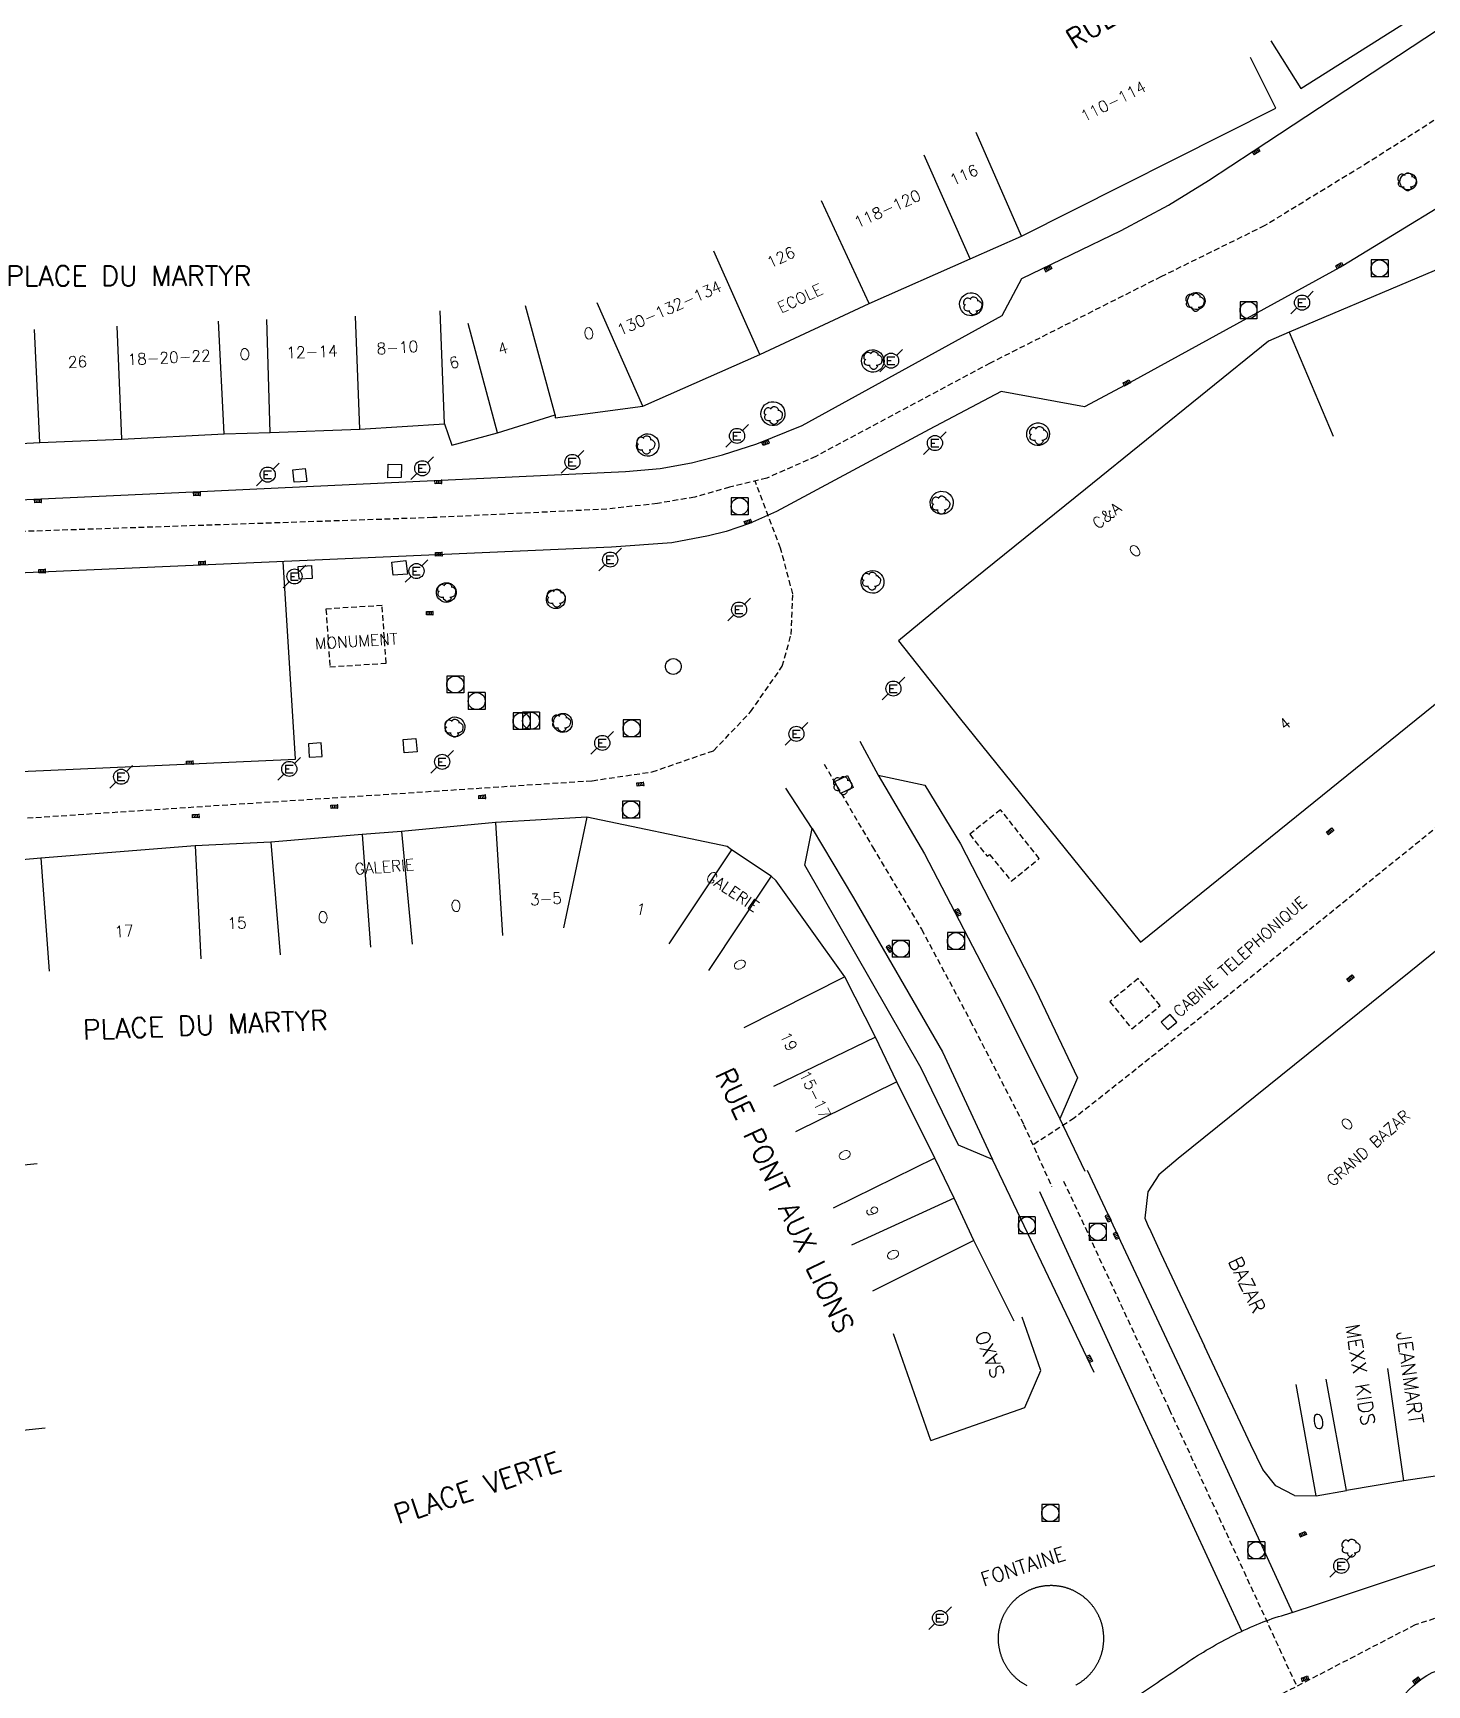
# Model space of a CAD drawing. Header units: millimetres. Extents: x 255000 to 256000, y 143000 to 144000.
# Drawn here: x 255636.2 to 255759.4, y 143496.9 to 143642.9 of the extents above; entities that cross this region are included whole.
import ezdxf
from ezdxf.enums import TextEntityAlignment as Align

# ---------------------------------------------------------------- set-up
doc = ezdxf.new("R2010")
doc.units = ezdxf.units.MM
doc.linetypes.add('DASHED', pattern=[0.75, 0.5, -0.25])
doc.layers.get('0').update_dxf_attribs({"linetype": 'CONTINUOUS'})
for name, color, linetype in [('W0001', 6, 'DASHED'), ('W0008', 7, 'CONTINUOUS'), ('W0100', 7, 'CONTINUOUS'), ('W0112', 1, 'DASHED'), ('W0300', 7, 'CONTINUOUS'), ('W0400', 7, 'CONTINUOUS'), ('W0420', 7, 'CONTINUOUS'), ('W0471', 7, 'CONTINUOUS'), ('W0984', 7, 'CONTINUOUS'), ('W0989', 7, 'CONTINUOUS'), ('W0991', 7, 'CONTINUOUS'), ('W1102', 7, 'CONTINUOUS')]:
    doc.layers.add(name, color=color, linetype=linetype)
doc.styles.get("Standard").update_dxf_attribs({"font": 'romans.shx', "width": 0.85})

# ---------------------------------------------------------------- blocks, each defined once
blk = doc.blocks.new('T400')
for p, q in [((-0.15, 0.3), (0.15, 0.3)), ((-0.15, -0.25), (-0.15, 0.3)), ((-0.15, 0.15), (0.15, 0.15)), ((-0.15, 0), (0.15, 0)), ((0.15, 0.3), (0.15, -0.25)), ((-0.15, -0.15), (0.15, -0.15)), ((-0.15, -0.25), (-0.15, -0.3)), ((-0.15, -0.3), (0.15, -0.3)), ((0.15, -0.3), (0.15, -0.25))]:
    blk.add_line(p, q)
blk = doc.blocks.new('T420')
for p, q in [((0.75, 0.75), (-0.75, 0.75)), ((-0.75, 0.75), (-0.75, -0.75)), ((0.75, 0.75), (0.75, -0.75)), ((0.75, -0.75), (-0.75, -0.75))]:
    blk.add_line(p, q)
blk.add_ellipse((0, 0), major_axis=(-0.53, 0.53), ratio=1, start_param=3.926991, end_param=10.210176)
blk = doc.blocks.new('T471')
for p, q in [((-0.333334, 0.333334), (-0.333334, -0.333334)), ((-0.333334, 0.333334), (0.333334, 0.333334)), ((-0.333334, 0), (0, 0)), ((0.500001, 0.500001), (1.000002, 1.000002)), ((-0.500001, -0.500001), (-1.000002, -1.000002)), ((-0.333334, -0.333334), (0.333334, -0.333334))]:
    blk.add_line(p, q)
blk.add_ellipse((0, 0), major_axis=(0.471405, 0.471405), ratio=1, start_param=5.4977871438, end_param=11.780972451)
blk = doc.blocks.new('T300')
for p, q in [((-0.8, 0.51), (-0.86, 0.34)), ((-0.86, 0.34), (-0.86, 0.17)), ((-0.86, 0.17), (-0.74, 0.06)), ((-0.69, 0.63), (-0.8, 0.51)), ((-0.8, -0.06), (-0.74, 0.06)), ((-0.74, 0.06), (-0.69, 0.11)), ((-0.57, 0.69), (-0.69, 0.63)), ((-0.46, 0.69), (-0.57, 0.69)), ((-0.29, 0.63), (-0.46, 0.69)), ((-0.29, 0.63), (-0.17, 0.74)), ((-0.23, 0.57), (-0.29, 0.63)), ((-0.17, 0.74), (-0.06, 0.8)), ((-0.06, 0.8), (0.06, 0.8)), ((0.06, 0.8), (0.23, 0.74)), ((0.23, 0.74), (0.34, 0.63)), ((0.34, 0.63), (0.4, 0.51)), ((0.46, 0.46), (0.34, 0.46)), ((0.4, 0.51), (0.4, 0.46)), ((0.57, 0.4), (0.46, 0.46)), ((0.57, 0.4), (0.69, 0.29)), ((0.69, 0.29), (0.74, 0.17)), ((0.74, 0.06), (0.69, -0.17)), ((0.74, 0.17), (0.74, 0.06)), ((-0.8, -0.17), (-0.8, -0.06)), ((-0.8, -0.23), (-0.8, -0.17)), ((-0.74, -0.34), (-0.8, -0.23)), ((-0.69, -0.4), (-0.74, -0.34)), ((-0.51, -0.46), (-0.69, -0.4)), ((-0.4, -0.46), (-0.51, -0.46)), ((-0.4, -0.46), (-0.34, -0.46)), ((-0.34, -0.46), (-0.34, -0.4)), ((-0.34, -0.51), (-0.34, -0.46)), ((-0.29, -0.63), (-0.34, -0.51)), ((-0.17, -0.74), (-0.29, -0.63)), ((-0.06, -0.8), (-0.17, -0.74)), ((0.06, -0.8), (-0.06, -0.8)), ((0.17, -0.74), (0.06, -0.8)), ((0.23, -0.69), (0.17, -0.74)), ((0.29, -0.46), (0.23, -0.46)), ((0.29, -0.63), (0.23, -0.69)), ((0.46, -0.4), (0.29, -0.46)), ((0.34, -0.51), (0.29, -0.63)), ((0.34, -0.51), (0.34, -0.46)), ((0.57, -0.34), (0.46, -0.4)), ((0.63, -0.29), (0.57, -0.34)), ((0.69, -0.17), (0.63, -0.29))]:
    blk.add_line(p, q)

msp = doc.modelspace()

# ---------------------------------------------------------------- linework, layer by layer
at = {"layer": 'W0001'}
for points in [[(255911.01, 143716.81), (255893.65, 143710.87), (255879.8, 143705.88), (255868.29, 143701.37), (255854.6, 143695.61), (255837.48, 143686.89), (255825.19, 143679.42), (255819.59, 143676.14), (255807.61, 143667.11), (255795.63, 143658.24), (255785.21, 143650.61), (255768.87, 143640.8), (255754.24, 143631.46), (255745.06, 143625.86), (255735.89, 143621.34), (255720.79, 143613.71), (255705.39, 143605.46), (255701.06, 143603.55), (255697.76, 143602.74), (255694.7, 143601.87), (255691.4, 143601.31), (255686.92, 143600.81), (255671.53, 143600.06), (255632.6, 143598.74)], [(255957.9, 143674.34), (255949.89, 143671.45), (255926.96, 143662.96), (255906.86, 143655.14), (255901.46, 143651.91), (255879.95, 143643.09), (255863.36, 143635.94), (255848.39, 143629.34), (255836.38, 143624.49), (255822.62, 143618.02), (255812.71, 143613.1), (255806.64, 143609.6), (255800.17, 143604.88), (255792.48, 143598.68), (255780.74, 143589.52), (255765.77, 143577.12), (255736.05, 143553.18), (255728.22, 143546.98), (255724.58, 143544.62)], [(255622.24, 143572.63), (255685.63, 143576.81), (255690.92, 143577.59), (255696.36, 143579.46), (255699.63, 143582.89), (255702.43, 143586.93), (255703.21, 143589.74), (255703.36, 143593.32), (255702.28, 143597.36), (255700.02, 143603.3)], [(255706.12, 143578.28), (255710.4, 143570.96), (255714.72, 143563.68), (255719.04, 143555.6), (255723.76, 143546.44), (255726.23, 143540.95)], [(255727.29, 143541.43), (255736.63, 143521.26), (255747.89, 143496.77)]]:
    msp.add_lwpolyline(points, dxfattribs=at)
msp.add_lwpolyline([(255774.34, 143507.38), (255758.37, 143502.21), (255742.22, 143493.83, -0.029806), (255730.38, 143488.8, -0.013684), (255719.31, 143485.04, 0.003651), (255708.17, 143481.5), (255678.16, 143471.57), (255637.71, 143458.23), (255618.18, 143451.41)], format="xyb", dxfattribs=at)
at = {"layer": 'W0008'}
msp.add_line((255608.21, 143576.4), (255637.13, 143577.71), dxfattribs=at)
for points in [[(255866.93, 143693.23), (255858.82, 143689.5), (255845.65, 143682.43), (255839.39, 143684.21), (255827.27, 143677.31), (255821.36, 143673.52), (255820.18, 143667.07), (255791.14, 143645.99), (255765.67, 143630.69), (255751.96, 143622.3), (255733.17, 143612.01), (255729.15, 143609.85), (255721.76, 143611.21), (255715.42, 143607.85)], [(255632.42, 143601.5), (255650.35, 143602.35), (255688.58, 143604.13), (255691.64, 143604.41), (255694.4, 143604.91), (255697.15, 143605.61), (255700.19, 143606.58), (255704.19, 143608.2), (255721.87, 143617.91), (255723.61, 143621.19), (255732.38, 143625.43), (255736.55, 143627.66), (255740.09, 143629.84), (255744.05, 143632.43), (255760.41, 143643.23), (255764.33, 143645.78), (255767.55, 143644.14), (255771.84, 143646.7), (255776.43, 143649.5), (255783.08, 143653.57), (255783.88, 143654.04)], [(255715.42, 143607.85), (255701.91, 143600.6), (255699.53, 143599.54), (255697.48, 143598.83), (255695.91, 143598.44), (255692.68, 143597.82), (255687.34, 143597.46), (255632.85, 143595.05)], [(255660.27, 143604.39), (255660.4, 143603.25), (255659.3, 143603.18), (255659.17, 143604.27), (255660.27, 143604.39)], [(255668.79, 143604.76), (255668.76, 143603.6), (255667.57, 143603.57), (255667.6, 143604.79), (255668.79, 143604.76)], [(255637.13, 143577.71), (255659.4, 143578.71), (255658.33, 143596.18)], [(255660.82, 143595.82), (255660.89, 143594.68), (255659.72, 143594.62), (255659.65, 143595.74), (255660.82, 143595.82)], [(255669.17, 143596.26), (255669.3, 143595.07), (255668.05, 143594.98), (255667.92, 143596.12), (255669.17, 143596.26)], [(255668.91, 143580.45), (255670.04, 143580.54), (255670.15, 143579.37), (255669, 143579.28), (255668.91, 143580.45)], [(255660.63, 143578.89), (255661.76, 143578.96), (255661.69, 143580.15), (255660.55, 143580.08), (255660.63, 143578.89)], [(255709.27, 143580.3), (255710.9, 143577.3), (255715.02, 143576.42), (255718.17, 143571.22), (255724.84, 143558.29), (255728.52, 143550.54), (255726.97, 143546.92), (255729.16, 143542.29)], [(255730, 143524.5), (255721.02, 143543.34), (255717.99, 143544.61), (255714.7, 143551.4), (255704.41, 143569.34), (255705.08, 143572.58), (255702.75, 143576.14)], [(255707.58, 143575.67), (255707.06, 143576.73), (255708.19, 143577.26), (255708.7, 143576.22), (255707.58, 143575.67)], [(255710.9, 143577.3), (255714.99, 143570.35), (255721.92, 143557.04), (255726.97, 143546.92)], [(255705.08, 143572.58), (255708.71, 143566.47), (255716.59, 143552.85), (255721.02, 143543.34)], [(255729.37, 143542.39), (255738.9, 143522.12), (255747.51, 143503.28)], [(255743.03, 143501.64), (255734.37, 143520.39), (255725.2, 143540.47)]]:
    msp.add_lwpolyline(points, dxfattribs=at)
for points in [[(255758.33, 143630.2), (255758.41, 143630.07), (255758.46, 143629.92), (255758.48, 143629.77), (255758.47, 143629.61), (255758.42, 143629.46), (255758.35, 143629.33), (255758.25, 143629.21), (255758.12, 143629.12), (255757.98, 143629.06), (255757.83, 143629.02), (255757.68, 143629.02), (255757.53, 143629.05), (255757.39, 143629.11), (255757.26, 143629.2), (255757.15, 143629.31), (255757.08, 143629.44), (255757.02, 143629.59), (255757.01, 143629.74), (255757.02, 143629.89), (255757.06, 143630.04), (255757.14, 143630.18), (255757.24, 143630.29), (255757.36, 143630.39), (255757.5, 143630.45), (255757.65, 143630.49), (255757.81, 143630.49), (255757.96, 143630.46), (255758.1, 143630.4), (255758.23, 143630.31)], [(255720.12, 143618.88), (255720.09, 143618.67), (255720.02, 143618.47), (255719.91, 143618.29), (255719.76, 143618.14), (255719.59, 143618.02), (255719.39, 143617.94), (255719.18, 143617.9), (255718.97, 143617.91), (255718.77, 143617.96), (255718.57, 143618.05), (255718.41, 143618.18), (255718.27, 143618.35), (255718.17, 143618.53), (255718.11, 143618.74), (255718.1, 143618.95), (255718.13, 143619.16), (255718.2, 143619.36), (255718.31, 143619.54), (255718.46, 143619.69), (255718.64, 143619.81), (255718.83, 143619.89), (255719.04, 143619.92), (255719.25, 143619.92), (255719.46, 143619.86), (255719.65, 143619.77), (255719.81, 143619.64), (255719.95, 143619.48), (255720.05, 143619.29), (255720.11, 143619.09)], [(255739.77, 143619.04), (255739.72, 143618.89), (255739.64, 143618.75), (255739.53, 143618.63), (255739.4, 143618.54), (255739.26, 143618.47), (255739.1, 143618.44), (255738.94, 143618.44), (255738.78, 143618.47), (255738.64, 143618.54), (255738.51, 143618.63), (255738.4, 143618.75), (255738.32, 143618.89), (255738.27, 143619.04), (255738.25, 143619.2), (255738.27, 143619.36), (255738.32, 143619.51), (255738.4, 143619.65), (255738.51, 143619.77), (255738.63, 143619.86), (255738.78, 143619.93), (255738.94, 143619.96), (255739.1, 143619.96), (255739.26, 143619.93), (255739.4, 143619.86), (255739.53, 143619.77), (255739.64, 143619.65), (255739.72, 143619.51), (255739.77, 143619.36), (255739.79, 143619.2)], [(255711.34, 143614.28), (255711.4, 143614.08), (255711.42, 143613.88), (255711.39, 143613.67), (255711.32, 143613.48), (255711.22, 143613.3), (255711.07, 143613.15), (255710.9, 143613.03), (255710.71, 143612.95), (255710.51, 143612.91), (255710.3, 143612.91), (255710.1, 143612.96), (255709.91, 143613.05), (255709.74, 143613.17), (255709.61, 143613.33), (255709.51, 143613.51), (255709.45, 143613.71), (255709.43, 143613.92), (255709.45, 143614.12), (255709.52, 143614.32), (255709.63, 143614.5), (255709.77, 143614.65), (255709.94, 143614.77), (255710.13, 143614.85), (255710.34, 143614.89), (255710.55, 143614.88), (255710.75, 143614.84), (255710.94, 143614.75), (255711.1, 143614.62), (255711.24, 143614.47)], [(255702.29, 143610.05), (255702.44, 143609.89), (255702.56, 143609.7), (255702.63, 143609.49), (255702.66, 143609.27), (255702.65, 143609.05), (255702.58, 143608.84), (255702.48, 143608.64), (255702.33, 143608.48), (255702.16, 143608.34), (255701.96, 143608.24), (255701.74, 143608.19), (255701.52, 143608.19), (255701.3, 143608.23), (255701.1, 143608.31), (255700.91, 143608.44), (255700.76, 143608.6), (255700.64, 143608.79), (255700.57, 143609), (255700.54, 143609.22), (255700.56, 143609.44), (255700.62, 143609.65), (255700.73, 143609.85), (255700.87, 143610.02), (255701.05, 143610.15), (255701.25, 143610.25), (255701.46, 143610.3), (255701.68, 143610.3), (255701.9, 143610.26), (255702.11, 143610.18)], [(255724.71, 143608.38), (255724.91, 143608.43), (255725.12, 143608.43), (255725.33, 143608.39), (255725.52, 143608.31), (255725.7, 143608.19), (255725.84, 143608.04), (255725.95, 143607.86), (255726.02, 143607.66), (255726.04, 143607.45), (255726.02, 143607.24), (255725.96, 143607.04), (255725.86, 143606.85), (255725.72, 143606.69), (255725.55, 143606.57), (255725.36, 143606.48), (255725.16, 143606.43), (255724.95, 143606.43), (255724.74, 143606.47), (255724.55, 143606.55), (255724.37, 143606.67), (255724.23, 143606.82), (255724.12, 143607.01), (255724.05, 143607.2), (255724.03, 143607.41), (255724.05, 143607.62), (255724.11, 143607.83), (255724.21, 143608.01), (255724.35, 143608.17), (255724.52, 143608.3)], [(255690.58, 143607.46), (255690.79, 143607.43), (255690.98, 143607.35), (255691.16, 143607.24), (255691.3, 143607.1), (255691.42, 143606.92), (255691.49, 143606.73), (255691.52, 143606.52), (255691.51, 143606.32), (255691.46, 143606.12), (255691.37, 143605.93), (255691.24, 143605.77), (255691.08, 143605.64), (255690.89, 143605.55), (255690.69, 143605.49), (255690.49, 143605.48), (255690.28, 143605.51), (255690.09, 143605.59), (255689.92, 143605.7), (255689.77, 143605.85), (255689.66, 143606.02), (255689.58, 143606.21), (255689.55, 143606.42), (255689.56, 143606.62), (255689.61, 143606.82), (255689.7, 143607.01), (255689.83, 143607.17), (255689.99, 143607.3), (255690.18, 143607.39), (255690.38, 143607.45)], [(255716.66, 143602.38), (255716.87, 143602.33), (255717.06, 143602.24), (255717.23, 143602.1), (255717.37, 143601.94), (255717.46, 143601.75), (255717.52, 143601.55), (255717.54, 143601.33), (255717.51, 143601.12), (255717.43, 143600.92), (255717.32, 143600.74), (255717.17, 143600.59), (255717, 143600.47), (255716.8, 143600.39), (255716.59, 143600.36), (255716.38, 143600.36), (255716.17, 143600.42), (255715.98, 143600.51), (255715.81, 143600.64), (255715.67, 143600.81), (255715.57, 143600.99), (255715.52, 143601.2), (255715.5, 143601.41), (255715.53, 143601.62), (255715.61, 143601.82), (255715.72, 143602), (255715.87, 143602.16), (255716.04, 143602.27), (255716.24, 143602.35), (255716.45, 143602.39)], [(255711.37, 143594.68), (255711.41, 143594.47), (255711.41, 143594.26), (255711.36, 143594.05), (255711.27, 143593.86), (255711.14, 143593.7), (255710.98, 143593.56), (255710.8, 143593.45), (255710.6, 143593.39), (255710.39, 143593.37), (255710.18, 143593.4), (255709.98, 143593.47), (255709.8, 143593.57), (255709.64, 143593.72), (255709.52, 143593.89), (255709.44, 143594.08), (255709.4, 143594.29), (255709.4, 143594.5), (255709.45, 143594.71), (255709.54, 143594.9), (255709.67, 143595.07), (255709.82, 143595.2), (255710.01, 143595.31), (255710.21, 143595.37), (255710.42, 143595.39), (255710.63, 143595.36), (255710.83, 143595.3), (255711.01, 143595.19), (255711.16, 143595.04), (255711.29, 143594.87)], [(255673.6, 143593.52), (255673.6, 143593.33), (255673.56, 143593.16), (255673.48, 143592.99), (255673.37, 143592.85), (255673.23, 143592.73), (255673.07, 143592.64), (255672.9, 143592.59), (255672.72, 143592.57), (255672.54, 143592.59), (255672.37, 143592.65), (255672.21, 143592.75), (255672.08, 143592.87), (255671.97, 143593.02), (255671.9, 143593.19), (255671.87, 143593.37), (255671.87, 143593.55), (255671.91, 143593.73), (255671.99, 143593.89), (255672.1, 143594.04), (255672.24, 143594.16), (255672.39, 143594.24), (255672.57, 143594.3), (255672.75, 143594.31), (255672.93, 143594.29), (255673.1, 143594.23), (255673.26, 143594.14), (255673.39, 143594.01), (255673.5, 143593.86), (255673.57, 143593.7)], [(255683.24, 143592.95), (255683.24, 143592.78), (255683.21, 143592.61), (255683.14, 143592.45), (255683.04, 143592.3), (255682.91, 143592.19), (255682.76, 143592.1), (255682.59, 143592.04), (255682.42, 143592.02), (255682.24, 143592.04), (255682.08, 143592.09), (255681.92, 143592.18), (255681.79, 143592.3), (255681.69, 143592.44), (255681.61, 143592.6), (255681.58, 143592.77), (255681.58, 143592.94), (255681.61, 143593.11), (255681.68, 143593.27), (255681.78, 143593.42), (255681.91, 143593.54), (255682.06, 143593.62), (255682.23, 143593.68), (255682.4, 143593.7), (255682.58, 143593.68), (255682.75, 143593.63), (255682.9, 143593.54), (255683.03, 143593.43), (255683.13, 143593.29), (255683.2, 143593.13)], [(255674.32, 143581.87), (255674.36, 143581.7), (255674.37, 143581.52), (255674.34, 143581.33), (255674.27, 143581.17), (255674.17, 143581.01), (255674.05, 143580.88), (255673.89, 143580.79), (255673.72, 143580.72), (255673.54, 143580.69), (255673.36, 143580.7), (255673.18, 143580.75), (255673.02, 143580.84), (255672.88, 143580.95), (255672.77, 143581.1), (255672.68, 143581.26), (255672.64, 143581.43), (255672.63, 143581.62), (255672.66, 143581.8), (255672.73, 143581.97), (255672.83, 143582.12), (255672.95, 143582.25), (255673.11, 143582.35), (255673.28, 143582.41), (255673.46, 143582.44), (255673.64, 143582.43), (255673.82, 143582.38), (255673.98, 143582.3), (255674.12, 143582.18), (255674.23, 143582.04)], [(255683.67, 143582.46), (255683.77, 143582.32), (255683.83, 143582.16), (255683.87, 143581.99), (255683.86, 143581.81), (255683.82, 143581.64), (255683.75, 143581.48), (255683.64, 143581.34), (255683.51, 143581.23), (255683.35, 143581.14), (255683.18, 143581.1), (255683.01, 143581.08), (255682.83, 143581.1), (255682.67, 143581.16), (255682.52, 143581.26), (255682.39, 143581.38), (255682.29, 143581.52), (255682.23, 143581.68), (255682.19, 143581.86), (255682.2, 143582.03), (255682.24, 143582.2), (255682.32, 143582.36), (255682.42, 143582.5), (255682.56, 143582.61), (255682.71, 143582.7), (255682.88, 143582.75), (255683.05, 143582.76), (255683.23, 143582.74), (255683.39, 143582.68), (255683.54, 143582.59)]]:
    msp.add_lwpolyline(points, close=True, dxfattribs=at)
for points in [[(255705.55, 143485.56), (255727.89, 143492.96, 0.042378), (255731.54, 143494.54, 0.021753), (255735.85, 143497.31, 0.005149), (255737.86, 143498.66, -0.017604), (255739.9, 143499.96, -0.032554), (255744.38, 143502.25, -0.024793), (255746.55, 143503.02, 0.006611), (255748.75, 143503.7), (255756.89, 143506.43), (255773.24, 143511.79)], [(255755.84, 143488.5, -0.081989), (255755.49, 143489.98, -0.080359), (255755.62, 143491.49, -0.265468), (255759.85, 143497.99), (255775.16, 143502.88)]]:
    msp.add_lwpolyline(points, format="xyb", dxfattribs=at)
at = {"layer": 'W0100'}
for p, q in [((255734.85, 143537.29), (255735.87, 143535.04)), ((255735.87, 143535.04), (255739.73, 143526.84)), ((255725.28, 143524.68), (255723.62, 143529.4)), ((255743.83, 143518.13), (255739.73, 143526.84)), ((255723.86, 143521.42), (255725.28, 143524.68)), ((255715.56, 143518.51), (255723.86, 143521.42)), ((255744.9, 143515.93), (255743.83, 143518.13)), ((255747.69, 143513.65), (255749.62, 143513.61)), ((255749.62, 143513.61), (255752.28, 143514.09))]:
    msp.add_line(p, q, dxfattribs=at)
for points in [[(255869.84, 143677.91), (255856.05, 143672.01), (255855.16, 143674.11), (255843.36, 143669.05), (255815.41, 143657.29), (255815.85, 143656.25), (255809.51, 143653.58), (255810.01, 143652.65), (255800.17, 143648.49), (255803.63, 143640.32), (255747.21, 143616.46), (255745.41, 143615.65), (255729.22, 143602.58), (255716.74, 143592.51)], [(255745.6, 143642.2), (255748.27, 143637.97), (255757.52, 143643.82), (255767.83, 143650.11), (255768.19, 143649.66), (255782.11, 143657.74), (255782.73, 143658.08)], [(255632.1, 143606.47), (255632.22, 143606.47), (255636.8, 143606.69), (255644.07, 143606.99), (255653.1, 143607.45), (255657.16, 143607.57), (255665.1, 143607.87), (255672.59, 143608.34), (255673.21, 143606.47), (255677.27, 143607.56), (255682.35, 143609.13), (255682.36, 143608.89), (255690.11, 143609.9), (255700.43, 143614.46), (255710.1, 143618.98), (255719.02, 143622.94), (255723.58, 143624.94), (255746.06, 143636.25), (255743.81, 143640.71)], [(255716.74, 143592.51), (255712.69, 143589.18), (255718.05, 143582.39)], [(255718.05, 143582.39), (255734.08, 143562.53), (255768.4, 143590.27)], [(255787.87, 143585.53), (255781.36, 143579.58), (255773.04, 143572.17), (255757.97, 143559.99), (255737.4, 143543.41)], [(255701.9, 143567.95), (255701.45, 143568.36), (255697.95, 143570.7), (255697.57, 143570.99), (255685.15, 143573.6), (255677.09, 143573.11), (255668.77, 143572.33), (255665.29, 143572.06), (255657.23, 143571.39), (255650.53, 143571.05), (255636.89, 143569.96)], [(255636.89, 143569.96), (255631.92, 143569.52), (255623.88, 143568.91), (255625.27, 143555.68), (255626.61, 143542), (255625.34, 143537.95), (255627.32, 143518.61), (255623.63, 143517.96), (255623.06, 143521.34), (255621.72, 143529.69), (255620.38, 143538.67), (255610.48, 143537.19)], [(255722.91, 143529.06), (255719.35, 143536.18), (255717.62, 143539.93), (255715.9, 143543.44), (255712.56, 143550.2), (255710.66, 143554.14), (255707.95, 143559.48), (255701.9, 143567.95)], [(255735.92, 143555.48), (255736.49, 143554.83), (255737.3, 143555.48), (255736.7, 143556.16), (255735.92, 143555.48)], [(255737.4, 143543.41), (255735.71, 143541.98), (255734.74, 143540.48), (255734.48, 143538.16), (255734.82, 143537.29)], [(255765.33, 143516.24), (255765.3, 143516.24), (255761.14, 143515.5), (255757.37, 143514.95), (255752.28, 143514.09)], [(255747.69, 143513.65), (255746.04, 143514.48), (255744.9, 143515.93)]]:
    msp.add_lwpolyline(points, dxfattribs=at)
msp.add_lwpolyline([(255693.32, 143587.37), (255693.41, 143587.25), (255693.46, 143587.12), (255693.5, 143586.98), (255693.49, 143586.83), (255693.46, 143586.69), (255693.4, 143586.55), (255693.32, 143586.43), (255693.21, 143586.34), (255693.08, 143586.26), (255692.94, 143586.22), (255692.8, 143586.2), (255692.65, 143586.22), (255692.51, 143586.26), (255692.38, 143586.34), (255692.27, 143586.44), (255692.19, 143586.55), (255692.13, 143586.69), (255692.1, 143586.83), (255692.1, 143586.98), (255692.13, 143587.12), (255692.19, 143587.26), (255692.28, 143587.38), (255692.39, 143587.47), (255692.51, 143587.55), (255692.65, 143587.59), (255692.8, 143587.61), (255692.95, 143587.59), (255693.08, 143587.55), (255693.21, 143587.47)], close=True, dxfattribs=at)
for points in [[(255730.85, 143501.01, 0.003111), (255730.85, 143501.06, 0.003049), (255730.84, 143501.12, 0.00616), (255730.84, 143501.24, 0.00616), (255730.83, 143501.35, 0.00616), (255730.82, 143501.47, 0.00616), (255730.81, 143501.58, 0.00616), (255730.79, 143501.69, 0.00616), (255730.78, 143501.81, 0.00616), (255730.76, 143501.92, 0.00616), (255730.73, 143502.03, 0.00616), (255730.7, 143502.15, 0.00616), (255730.68, 143502.26, 0.00616), (255730.64, 143502.37, 0.00616), (255730.61, 143502.48, 0.00616), (255730.57, 143502.59, 0.00616), (255730.53, 143502.69, 0.00616), (255730.49, 143502.8, 0.00616), (255730.44, 143502.91, 0.00616), (255730.39, 143503.01, 0.00616), (255730.34, 143503.11, 0.00616), (255730.29, 143503.22, 0.00616), (255730.23, 143503.32, 0.00616), (255730.18, 143503.42, 0.00616), (255730.12, 143503.51, 0.00616), (255730.05, 143503.61, 0.00616), (255729.99, 143503.7, 0.00616), (255729.92, 143503.8, 0.00616), (255729.85, 143503.89, 0.00616), (255729.78, 143503.98, 0.00616), (255729.7, 143504.07, 0.00616), (255729.63, 143504.15, 0.00616), (255729.55, 143504.24, 0.00616), (255729.47, 143504.32, 0.00616), (255729.39, 143504.4, 0.00616), (255729.3, 143504.48, 0.00616), (255729.21, 143504.55, 0.00616), (255729.13, 143504.63, 0.00616), (255729.04, 143504.7, 0.00616), (255728.94, 143504.77, 0.00616), (255728.85, 143504.83, 0.00616), (255728.76, 143504.9, 0.00616), (255728.66, 143504.96, 0.00616), (255728.56, 143505.02, 0.00616), (255728.46, 143505.08, 0.00616), (255728.36, 143505.13, 0.00616), (255728.26, 143505.19, 0.00616), (255728.15, 143505.24, 0.00616), (255728.05, 143505.28, 0.00616), (255727.94, 143505.33, 0.00616), (255727.84, 143505.37, 0.00616), (255727.73, 143505.41, 0.00616), (255727.62, 143505.45, 0.00616), (255727.51, 143505.48, 0.00616), (255727.4, 143505.51, 0.00616), (255727.29, 143505.54, 0.00616), (255727.18, 143505.57, 0.00616), (255727.06, 143505.59, 0.00616), (255726.95, 143505.61, 0.00616), (255726.84, 143505.63, 0.00616), (255726.72, 143505.64, 0.00616), (255726.61, 143505.66, 0.00616), (255726.49, 143505.67, 0.00616), (255726.38, 143505.67, 0.00616), (255726.26, 143505.68, 0.00616), (255726.15, 143505.68, 0.00616), (255726.03, 143505.67, 0.00616), (255725.92, 143505.67, 0.00616), (255725.8, 143505.66, 0.00616), (255725.69, 143505.65, 0.00616), (255725.57, 143505.64, 0.00616), (255725.46, 143505.62, 0.00616), (255725.35, 143505.6, 0.00616), (255725.23, 143505.58, 0.00616), (255725.12, 143505.56, 0.00616), (255725.01, 143505.53, 0.00616), (255724.9, 143505.5, 0.00616), (255724.79, 143505.47, 0.00616), (255724.68, 143505.43, 0.00616), (255724.57, 143505.39, 0.00616), (255724.46, 143505.35, 0.00616), (255724.36, 143505.31, 0.00616), (255724.25, 143505.26, 0.00616), (255724.15, 143505.21, 0.00616), (255724.04, 143505.16, 0.00616), (255723.94, 143505.11, 0.00616), (255723.84, 143505.05, 0.00616), (255723.74, 143504.99, 0.00616), (255723.65, 143504.93, 0.00616), (255723.55, 143504.87, 0.00616), (255723.45, 143504.8, 0.00616), (255723.36, 143504.73, 0.00616), (255723.27, 143504.66, 0.00616), (255723.18, 143504.59, 0.00616), (255723.09, 143504.52, 0.00616), (255723.01, 143504.44, 0.00616), (255722.93, 143504.36, 0.00616), (255722.84, 143504.28, 0.00616), (255722.76, 143504.2, 0.00616), (255722.69, 143504.11, 0.00616), (255722.61, 143504.02, 0.00616), (255722.54, 143503.93, 0.00616), (255722.47, 143503.84, 0.00616), (255722.4, 143503.75, 0.00616), (255722.33, 143503.66, 0.00616), (255722.27, 143503.56, 0.00616), (255722.21, 143503.47, 0.00616), (255722.15, 143503.37, 0.00616), (255722.09, 143503.27, 0.00616), (255722.04, 143503.17, 0.00616), (255721.98, 143503.06, 0.00616), (255721.93, 143502.96, 0.00616), (255721.89, 143502.85, 0.00616), (255721.84, 143502.75, 0.00616), (255721.8, 143502.64, 0.00616), (255721.76, 143502.53, 0.00616), (255721.73, 143502.42, 0.00616), (255721.69, 143502.31, 0.00616), (255721.66, 143502.2, 0.00616), (255721.63, 143502.09, 0.00616), (255721.61, 143501.98, 0.00616), (255721.59, 143501.87, 0.00616), (255721.57, 143501.75, 0.00616), (255721.55, 143501.64, 0.00616), (255721.54, 143501.52, 0.00616), (255721.52, 143501.41, 0.00616), (255721.52, 143501.29, 0.00616), (255721.51, 143501.18, 0.00616), (255721.51, 143501.06, 0.00616), (255721.51, 143500.95, 0.00616), (255721.51, 143500.83, 0.00616), (255721.52, 143500.72, 0.00616), (255721.52, 143500.6, 0.00616), (255721.54, 143500.49, 0.00616), (255721.55, 143500.38, 0.00616), (255721.57, 143500.26, 0.00616), (255721.59, 143500.15, 0.00616), (255721.61, 143500.04, 0.00616), (255721.63, 143499.92, 0.00616), (255721.66, 143499.81, 0.00616), (255721.69, 143499.7, 0.00616), (255721.73, 143499.59, 0.00616), (255721.76, 143499.48, 0.00616), (255721.8, 143499.37, 0.00616), (255721.84, 143499.27, 0.00616), (255721.89, 143499.16, 0.00616), (255721.93, 143499.06, 0.00616), (255721.98, 143498.95, 0.00616), (255722.04, 143498.85, 0.00616), (255722.09, 143498.75, 0.00616), (255722.15, 143498.65, 0.00616), (255722.21, 143498.55, 0.00616), (255722.27, 143498.45, 0.00616), (255722.33, 143498.36, 0.00616), (255722.4, 143498.26, 0.00616), (255722.47, 143498.17, 0.00616), (255722.54, 143498.08, 0.00616), (255722.61, 143497.99, 0.00616), (255722.69, 143497.9, 0.00616), (255722.76, 143497.82, 0.00616), (255722.84, 143497.74, 0.00616), (255722.93, 143497.65, 0.00616), (255723.01, 143497.58, 0.00616), (255723.09, 143497.5, 0.00616), (255723.18, 143497.42, 0.00616), (255723.27, 143497.35, 0.00616), (255723.36, 143497.28, 0.00616), (255723.45, 143497.21, 0.00616), (255723.55, 143497.15, 0.00616), (255723.65, 143497.08, 0.00616), (255723.74, 143497.02, 0.00616), (255723.84, 143496.96, 0.00616), (255723.94, 143496.91, 0.00616), (255724.04, 143496.85, 0.00616)], [(255728.36, 143496.88, 0.00616), (255728.46, 143496.93, 0.00616), (255728.56, 143496.99, 0.00616), (255728.66, 143497.05, 0.00616), (255728.76, 143497.11, 0.00616), (255728.85, 143497.18, 0.00616), (255728.94, 143497.25, 0.00616), (255729.04, 143497.32, 0.00616), (255729.13, 143497.39, 0.00616), (255729.21, 143497.46, 0.00616), (255729.3, 143497.54, 0.00616), (255729.39, 143497.61, 0.00616), (255729.47, 143497.7, 0.00616), (255729.55, 143497.78, 0.00616), (255729.63, 143497.86, 0.00616), (255729.7, 143497.95, 0.00616), (255729.78, 143498.04, 0.00616), (255729.85, 143498.12, 0.00616), (255729.92, 143498.22, 0.00616), (255729.99, 143498.31, 0.00616), (255730.05, 143498.4, 0.00616), (255730.12, 143498.5, 0.00616), (255730.18, 143498.6, 0.00616), (255730.23, 143498.7, 0.00616), (255730.29, 143498.8, 0.00616), (255730.34, 143498.9, 0.00616), (255730.39, 143499, 0.00616), (255730.44, 143499.11, 0.00616), (255730.49, 143499.21, 0.00616), (255730.53, 143499.32, 0.00616), (255730.57, 143499.43, 0.00616), (255730.61, 143499.54, 0.00616), (255730.64, 143499.65, 0.00616), (255730.68, 143499.76, 0.00616), (255730.7, 143499.87, 0.00616), (255730.73, 143499.98, 0.00616), (255730.76, 143500.09, 0.00616), (255730.78, 143500.21, 0.00616), (255730.79, 143500.32, 0.00616), (255730.81, 143500.43, 0.00616), (255730.82, 143500.55, 0.00616), (255730.83, 143500.66, 0.00616), (255730.84, 143500.78, 0.00616), (255730.84, 143500.89, 0.00616), (255730.85, 143501.01)]]:
    msp.add_lwpolyline(points, format="xyb", dxfattribs=at)
at = {"layer": 'W0112'}
for points in [[(255667.41, 143587.2), (255667.07, 143592.29), (255662.1, 143591.98), (255662.45, 143586.87), (255667.41, 143587.2)], [(255718.99, 143572.07), (255720.52, 143570.14), (255720.75, 143570.29), (255722.67, 143567.93), (255725.14, 143569.92), (255721.72, 143574.24), (255718.99, 143572.07)], [(255733.88, 143559.32), (255731.38, 143557.28), (255733.33, 143554.89), (255735.83, 143556.93), (255733.88, 143559.32)]]:
    msp.add_lwpolyline(points, dxfattribs=at)
at = {"layer": 'W1102'}
for p, q in [((255723.58, 143624.94), (255719.55, 143634.1)), ((255719.02, 143622.94), (255714.96, 143632.08)), ((255710.1, 143618.98), (255705.88, 143628.04)), ((255700.43, 143614.46), (255696.38, 143623.61)), ((255682.35, 143609.13), (255679.74, 143618.78)), ((255690.11, 143609.9), (255686.06, 143619.05)), ((255644.07, 143606.99), (255643.64, 143616.98)), ((255653.1, 143607.45), (255652.6, 143617.43)), ((255657.16, 143607.57), (255656.87, 143617.56)), ((255665.1, 143607.87), (255664.71, 143617.87)), ((255672.59, 143608.34), (255672.2, 143618.33)), ((255677.27, 143607.56), (255674.67, 143617.22)), ((255636.8, 143606.69), (255636.33, 143616.67)), ((255747.21, 143616.46), (255751.11, 143607.25)), ((255685.15, 143573.6), (255683.1, 143563.81)), ((255665.29, 143572.06), (255666.05, 143562.09)), ((255668.77, 143572.33), (255669.71, 143562.37)), ((255677.09, 143573.11), (255677.69, 143563.13)), ((255650.53, 143571.05), (255651.05, 143561.06)), ((255657.23, 143571.39), (255658.06, 143561.43)), ((255697.95, 143570.7), (255692.39, 143562.39)), ((255636.89, 143569.96), (255637.64, 143559.99)), ((255701.45, 143568.36), (255695.9, 143560.04)), ((255707.95, 143559.48), (255699.03, 143554.96)), ((255710.66, 143554.14), (255701.65, 143549.79)), ((255712.56, 143550.2), (255703.59, 143545.77)), ((255626.61, 143542), (255636.57, 143542.98)), ((255715.9, 143543.44), (255706.92, 143539.02)), ((255717.62, 143539.93), (255708.54, 143535.75)), ((255719.35, 143536.18), (255710.4, 143531.71)), ((255715.56, 143518.51), (255712.25, 143527.94)), ((255752.28, 143514.09), (255750.49, 143523.93)), ((255757.37, 143514.95), (255755.94, 143524.85)), ((255749.62, 143513.61), (255747.83, 143523.45)), ((255627.32, 143518.61), (255637.27, 143519.62))]:
    msp.add_line(p, q, dxfattribs=at)

# ---------------------------------------------------------------- block references
at = {"layer": 'W0300'}
for p in [(255757.7, 143629.73), (255738.96, 143619.08), (255719.31, 143618.77), (255710.5, 143613.95), (255701.69, 143609.08), (255690.42, 143606.48), (255725.13, 143607.32), (255716.5, 143601.17), (255710.36, 143594.44), (255672.82, 143593.46), (255682.5, 143592.94), (255673.47, 143581.46), (255682.96, 143581.92), (255707.82, 143576.37), (255752.74, 143508.99)]:
    msp.add_blockref('T300', p, dxfattribs=at)
at = {"layer": 'W0400'}
for p, rotation in [((255744.3, 143632.42), 302.5119142310515), ((255725.92, 143622.05), 299.0616437574166), ((255751.66, 143622.32), 298.6518284526488), ((255732.86, 143611.96), 296.8907866894334), ((255700.95, 143606.67), 111.0192952889232), ((255672.04, 143603.21), 91.88268760585515), ((255636.66, 143601.52), 93.28924267849182), ((255650.71, 143602.16), 92.85865009572565), ((255699.4, 143599.68), 109.7333259285047), ((255672.08, 143596.83), 92.58302066863497), ((255637.02, 143595.33), 92.56529968957555), ((255651.16, 143596.05), 92.72043148858947), ((255671.28, 143591.62), 90), ((255650.08, 143578.4), 91.67483799052917), ((255689.89, 143576.5), 97.37715457245041), ((255662.85, 143574.52), 93.54649561932408), ((255675.91, 143575.38), 93.83398441007981), ((255650.61, 143573.7), 93.04267123545168), ((255750.83, 143572.33), 308.9465765669772), ((255717.97, 143565.19), 27.37745657612488), ((255711.9, 143561.95), 210.5425674073044), ((255752.63, 143559.34), 308.9710410315507), ((255731.24, 143538.14), 206.0697112276694), ((255731.95, 143536.59), 203.7494686458594), ((255729.58, 143525.72), 207.9704413311975), ((255748.43, 143510.21), 292.9132852411988), ((255748.61, 143497.45), 289.1609432357339), ((255758.48, 143497.31), 126.5383601546373)]:
    msp.add_blockref('T400', p, dxfattribs=dict(at, rotation=rotation))
at = {"layer": 'W0420'}
for p in [(255755.21, 143622.08), (255743.63, 143618.39), (255698.66, 143601.05), (255673.52, 143585.31), (255675.42, 143583.85), (255679.39, 143582.07), (255680.22, 143582.11), (255689.11, 143581.43), (255689.05, 143574.26), (255717.77, 143562.64), (255712.9, 143561.95), (255724.04, 143537.51), (255730.31, 143536.93), (255726.11, 143512.09), (255744.31, 143508.79)]:
    msp.add_blockref('T420', p, dxfattribs=at)
at = {"layer": 'W0471'}
for p in [(255748.36, 143619.06), (255712.04, 143613.93), (255698.43, 143607.28), (255715.92, 143606.65), (255670.61, 143604.42), (255683.88, 143604.98), (255656.95, 143603.86), (255687.22, 143596.35), (255659.32, 143594.86), (255670.1, 143595.34), (255698.61, 143591.93), (255712.25, 143584.95), (255703.68, 143580.95), (255686.52, 143580.15), (255672.37, 143578.48), (255644, 143577.16), (255658.86, 143577.85), (255751.83, 143507.42), (255716.37, 143502.81)]:
    msp.add_blockref('T471', p, dxfattribs=at)

# ---------------------------------------------------------------- texts
at = {"layer": 'W0984'}
for s, height, rotation, p in [('ECOLE', 1, 25.0146, (255704, 143619.44)), ('C&A', 1, 38.9169, (255731.1, 143600.24)), ('MONUMENT', 1, 3.5002, (255664.77, 143589.14)), ('GALERIE', 1, 4.3068, (255667.26, 143569.2)), ('GALERIE', 1, 326.2383, (255698.03, 143567.03)), ('CABINE TELEPHONIQUE', 1, 41.6759, (255742.9, 143561.22)), ('GRAND BAZAR', 1, 41.6759, (255754.22, 143544.35)), ('BAZAR', 1.25, 295.2189, (255743.5, 143532.26)), ('SAXO', 1.25, 111.2791, (255720.77, 143526.1)), ('MEXX KIDS', 1.25, 279.2612, (255753.53, 143524.3)), ('JEANMART', 1.25, 278.1087, (255757.9, 143524.06)), ('FONTAINE', 1.25, 18, (255723.71, 143507.38))]:
    msp.add_text(s, height=height, rotation=rotation, dxfattribs=at).set_placement(p, align=Align.MIDDLE)
at = {"layer": 'W0989'}
for s, rotation, p in [('RUE DU COLLEGE', 31.6288, (255736.47, 143647.52)), ('PLACE DU MARTYR', 2.307, (255651.43, 143555.23)), ('RUE PONT AUX LIONS', 295.1456, (255702.67, 143539.71)), ('PLACE VERTE', 18.2799, (255675.48, 143514.33))]:
    msp.add_text(s, height=1.75, rotation=rotation, dxfattribs=at).set_placement(p, align=Align.MIDDLE)
msp.add_text('PLACE DU MARTYR', height=1.75, dxfattribs=at).set_placement((255644.67, 143621.43), align=Align.MIDDLE)
at = {"layer": 'W0991'}
for s, height, rotation, p in [('110-114', 1, 26.6944, (255731.68, 143636.85)), ('116', 1, 23.7373, (255718.48, 143630.35)), ('118-120', 1, 23.944, (255711.72, 143627.36)), ('126', 1, 25.0146, (255702.31, 143623.07)), ('130-132-134', 1, 23.8594, (255692.44, 143618.58)), ('8-10', 1, 3.5521, (255668.41, 143615.09)), ('4', 1, 17.1647, (255677.74, 143615.03)), ('O', 1, 7.4124, (255685.33, 143616.34)), ('26', 1, 2.4132, (255640.14, 143613.83)), ('18-20-22', 1, 2.8766, (255648.23, 143614.21)), ('O', 1, 1.6776, (255654.93, 143614.5)), ('12-14', 1, 2.2217, (255660.86, 143614.71)), ('6', 1, 15.0998, (255673.42, 143613.77)), ('O', 1, 38.9169, (255733.61, 143597.13)), ('4', 1, 38.9165, (255746.84, 143581.85)), ('O', 1, 5.403, (255673.59, 143565.75)), ('3-5', 1, 3.429, (255681.54, 143566.37)), ('1', 1, 348.1383, (255689.92, 143565.44)), ('15', 1, 2.9792, (255654.24, 143564.23)), ('O', 1, 4.7383, (255661.84, 143564.75)), ('17', 1, 4.5629, (255644.27, 143563.52)), ('O', 1, 296.8776, (255698.68, 143560.55)), ('19', 1, 295.7656, (255703, 143553.77)), ('15-17', 1, 296.2704, (255705.33, 143549.07)), ('O', 1, 41.6759, (255752.34, 143546.47)), ('O', 1, 296.2038, (255707.95, 143543.73)), ('9', 1, 294.6943, (255710.4, 143538.76)), ('O', 1, 296.5599, (255712.22, 143534.92)), ('0', 1.25, 10.3023, (255749.81, 143520.18))]:
    msp.add_text(s, height=height, rotation=rotation, dxfattribs=at).set_placement(p, align=Align.MIDDLE)

doc.saveas('drawing.dxf')
